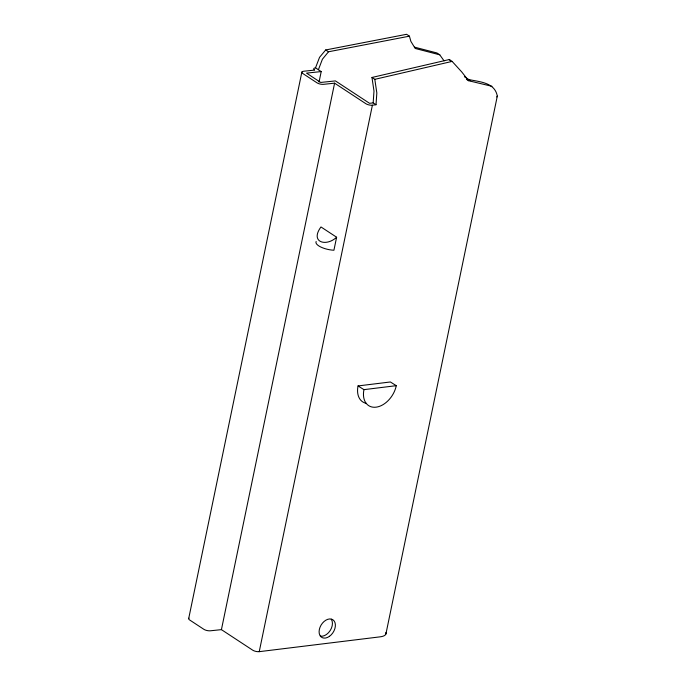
<?xml version="1.0" encoding="UTF-8"?>
<svg xmlns="http://www.w3.org/2000/svg" width="686" height="686" viewBox="0 0 686 686"><rect width="100%" height="100%" fill="white"/><g stroke="black" fill="none" stroke-linecap="round" stroke-linejoin="round"><path stroke-width="1.03" d="M376.014 104.752L376.837 92.979L374.813 79.336L371.966 77.467L373.99 91.109L373.167 102.883L376.014 104.752L372.404 105.198A4.742 1.681 11.7 0 1 365.878 103.715L334.596 83.169L323.552 84.327A4.742 1.681 11.7 0 1 317.026 82.843L302.8 73.505A4.742 1.681 11.7 0 1 303.641 71.25L314.685 70.092A4.742 1.681 11.7 0 1 315.517 67.837L319.547 57.341L325.687 49.967L406.584 34.3L409.422 36.169L410.88 41.374L415.21 48.466L439.769 54.829L444.065 60.865M188.701 618.532L301.866 72.064M319.033 82.063L321.211 71.576L315.517 67.837M385.892 632.458A16.584 5.891 11.7 0 1 379.71 636.891L259.239 651.666A4.742 1.681 11.7 0 1 252.714 650.182L221.424 629.637L334.596 83.169M336.62 237.227C326.022 247.217 309.746 242.072 320.971 226.955L336.62 237.227L333.919 250.244A13.694 4.862 11.7 0 1 320.679 246.969A13.694 4.862 11.7 0 1 316.152 241.489M259.239 651.666L372.404 105.198M385.901 634.027L497.299 96.117C494.795 81.711 478.073 81.883 466.78 79.096M318.407 69.715L322.411 59.21L328.508 51.776L409.422 36.169M496.784 96.966L497.299 96.117M371.966 77.467L449.287 59.536L452.125 61.406L461.789 71.996L468.607 80.725L491.982 86.307M374.813 79.336L452.125 61.406M373.167 102.883L369.557 103.312L335.428 80.914L320.696 82.44L306.531 73.119L321.211 71.576M358.041 385.935L390.377 381.973L396.285 385.678A21.309 14.423 -57.9 0 1 376.074 407.175A21.309 14.423 -57.9 0 1 363.949 389.648L358.041 385.935A21.309 14.423 -57.9 0 0 366.127 403.308M363.949 389.648L396.285 385.678M221.424 629.637L210.379 630.794A4.742 1.681 11.7 0 1 203.853 629.311L189.636 619.964A4.742 1.681 11.7 0 1 189.01 618.155M414.413 47.128L436.931 52.959L439.769 54.829M325.687 49.967L328.508 51.776M464.413 76.712L470.467 80.682M466.471 79.319L468.607 80.725M449.287 59.536L450.668 61.045M331.278 619.244A10.419 7.049 -57.9 0 1 330.155 630.606A10.419 7.049 -57.9 0 1 320.336 636.136M329.486 636.308A10.419 7.049 -57.9 0 0 332.907 619.784A10.419 7.049 -57.9 0 0 319.342 629.499A10.419 7.049 -57.9 0 0 329.486 636.308"/></g></svg>
